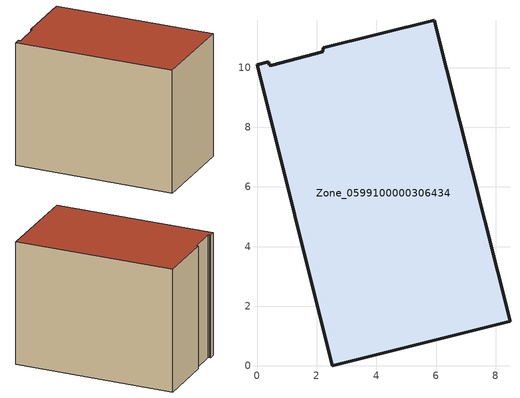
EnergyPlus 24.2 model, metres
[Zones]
Zone_0599100000306434
 floor ground (C_G): 2.2,10.53 2.22,10.66 5.95,11.59 8.48,1.49 2.52,0 0,10.1 0.39,10.2 0.41,10.09 0.5,10.07 z0
 wall outside (C_F): 2.52,0 8.48,1.49 5.95,11.59 2.22,10.66 2.2,10.53 0.5,10.07 0.41,10.09 0.39,10.2 0,10.1 2.52,0 z0:8.1
 roof outside (C_R): 2.2,10.53 0.5,10.07 0.41,10.09 0.39,10.2 0,10.1 2.52,0 8.48,1.49 5.95,11.59 2.22,10.66 z8.1
[BUILDING]
Pand.0599100000306434: North Axis=0; Terrain=City; Loads Convergence Tolerance Value=0.04; Temperature Convergence Tolerance Value=0.4; Solar Distribution=FullExterior; Maximum Number of Warmup Days=25; Minimum Number of Warmup Days=1
[Site:Location]
Rotterdam.The.Hague.AP_ZH_NLD Design_Conditions: Latitude=51.96; Longitude=4.45; Time Zone=1; Elevation=-4.5
[SITE:GROUNDTEMPERATURE:BUILDINGSURFACE]
18, 18, 18, 18, 18, 18, 18, 18, 18, 18, 18, 18
[MATERIAL] Thermal Absorptance=0.9; Solar Absorptance=0.7; Visible Absorptance=0.7
Name | Roughness | Thickness | Conductivity | Density | Specific Heat
G.TI.1965-1974 | MediumSmooth | 0.15 | 0.882353 | 540 | 1210
F.TI.1965-1974 | Rough | 0.3 | 0.697674 | 1920 | 840
R.TI.1965-1974 | MediumRough | 0.2 | 0.232558 | 1500 | 1000
[CONSTRUCTION]
C_G: G.TI.1965-1974
C_F: F.TI.1965-1974
C_R: R.TI.1965-1974
[ZONE]
Zone_0599100000306434: Type=1; Multiplier=1; Ceiling Height=Autocalculate; Volume=Autocalculate; Floor Area=autocalculate; Part of Total Floor Area=Yes
[ZONEINFILTRATION:DESIGNFLOWRATE]
Infil_Zone_0599100000306434: Zone or ZoneList or Space or SpaceList=Zone_0599100000306434; Schedule=AlwaysOn; Design Flow Rate Calculation Method=Flow/Area; Flow Rate per Floor Area=0.003; Constant Term Coefficient=1; Temperature Term Coefficient=0; Velocity Term Coefficient=0; Velocity Squared Term Coefficient=0
[HVACTEMPLATE:ZONE:IDEALLOADSAIRSYSTEM]
Zone_0599100000306434: Maximum Heating Supply Air Temperature=50; Minimum Cooling Supply Air Temperature=13; Maximum Heating Supply Air Humidity Ratio=0.0156; Minimum Cooling Supply Air Humidity Ratio=0.0077; Heating Limit=NoLimit; Cooling Limit=NoLimit; Dehumidification Control Type=ConstantSensibleHeatRatio; Cooling Sensible Heat Ratio=0.7; Dehumidification Setpoint=60; Humidification Control Type=None; Humidification Setpoint=30; Outdoor Air Method=None; Outdoor Air Flow Rate per Person=0.00944; Outdoor Air Flow Rate per Zone Floor Area=0; Outdoor Air Flow Rate per Zone=0; Demand Controlled Ventilation Type=None; Outdoor Air Economizer Type=NoEconomizer; Heat Recovery Type=None; Sensible Heat Recovery Effectiveness=0.7; Latent Heat Recovery Effectiveness=0.65
[ZONECONTROL:THERMOSTAT]
ThermostatControl_Zone_0599100000306434: Zone or ZoneList=Zone_0599100000306434; Control Type Schedule=DualSetpointControlType; Control 1=Thermostat_Zone_0599100000306434; Temperature Difference Between Cutout And Setpoint=0
[THERMOSTATSETPOINT:DUALSETPOINT]
Thermostat_Zone_0599100000306434: Heating Setpoint Temperature Schedule=HeatingSetpoint_Zone_0599100000306434; Cooling Setpoint Temperature Schedule=CoolingSetpoint_Zone_0599100000306434
[SCHEDULE:COMPACT]
HeatingSetpoint_Zone_0599100000306434: Through: 12/31, For: AllDays, Until: 24:00, 21
CoolingSetpoint_Zone_0599100000306434: Through: 12/31, For: AllDays, Until: 24:00, 24
DualSetpointControlType: Through: 12/31, For: AllDays, Until: 24:00, 4
AlwaysOn: Through: 12/31, For: AllDays, Until: 24:00, 1
